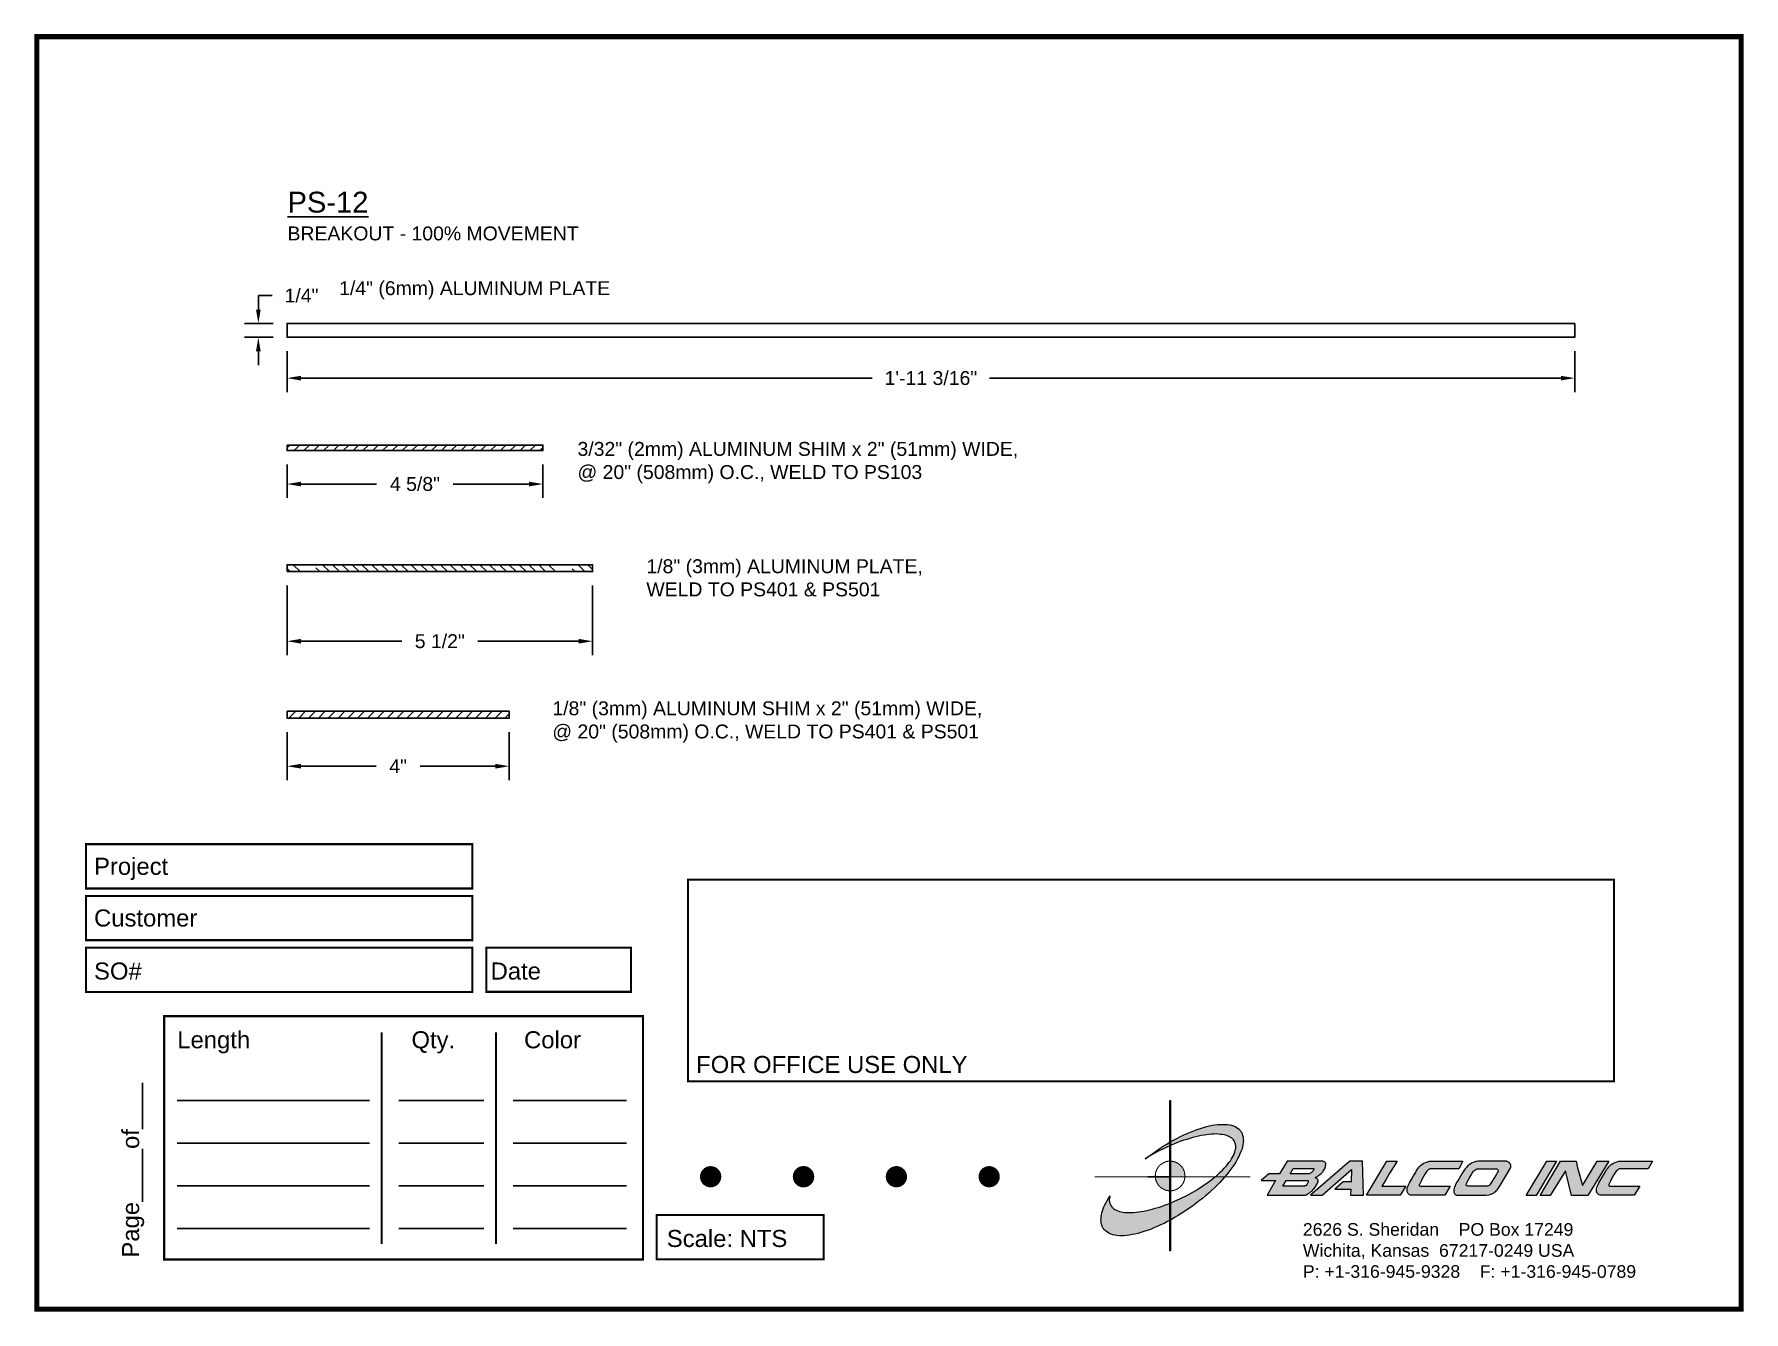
# Paper-space layout 'Breakout' of a CAD drawing. Header units: inches. Extents: x 0 to 10, y 0 to 7.5.
# The model-space entities are those that its viewports show. They can reach past a viewport. Long polylines and large blocks are cut down to what shows.
import ezdxf

# ---------------------------------------------------------------- set-up
doc = ezdxf.new("R2010")
doc.units = ezdxf.units.IN
doc.header["$MEASUREMENT"] = 0
for name, color, linetype in [('Border', 7, 'Continuous'), ('DIMENSIONS', 3, 'Continuous'), ('METALS', 7, 'Continuous'), ('TEXT', 2, 'Continuous')]:
    doc.layers.add(name, color=color, linetype=linetype)
doc.styles.add('ARIAL', font='arial.ttf')
doc.dimstyles.new('Arial', dxfattribs={"dimtxt": 0.25, "dimasz": 0.25, "dimexe": 0.25, "dimexo": 0.25, "dimgap": 0.25, "dimtad": 0, "dimtih": 1, "dimtoh": 1, "dimdec": 4, "dimzin": 3, "dimdsep": 46, "dimlunit": 4, "dimtxsty": 'ARIAL', "dimcen": 0.25, "dimadec": 0, "dimazin": 0, "dimtfac": 1, "dimtdec": 4, "dimtofl": 0, "dimtmove": 0, "dimatfit": 3, "dimfxl": 0, "dimfrac": 2, "dimtolj": 1, "dimtzin": 0, "dimarcsym": 0})

# ---------------------------------------------------------------- blocks, each defined once
blk = doc.blocks.new('CADlogo')
h = blk.add_hatch(color=256)
h.paths.add_polyline_path([(0.918, 1.81), (0.909, 1.81), (0.909, 1.322), (0.918, 1.327)])
h.paths.add_polyline_path([(0.918, 1.285), (0.909, 1.281), (0.909, 1.1), (0.918, 1.1)])
h.paths.add_polyline_path([(0.918, 0.917), (0.909, 0.917), (0.909, 0.762), (0.909, 0.753), (0.91, 0.753), (0.918, 0.753)])
h.paths.add_polyline_path([(0.918, 1.091), (0.918, 1.1), (0.91, 1.1), (0.909, 1.1), (0.909, 0.917), (0.918, 0.917), (0.918, 0.919), (0.915, 0.919)])
h.paths.add_polyline_path([(0.918, 0.412), (0.909, 0.407), (0.909, 0.049), (0.918, 0.049)])
h.paths.add_polyline_path([(0.918, 0.753), (0.909, 0.753), (0.909, 0.606), (0.918, 0.609)])
h.paths.add_polyline_path([(0.918, 0.609), (0.909, 0.606), (0.909, 0.407), (0.918, 0.412)])
h.paths.add_polyline_path([(0.918, 1.327), (0.909, 1.322), (0.909, 1.281), (0.918, 1.285)])
h = blk.add_hatch(color=175)
h.paths.add_polyline_path([(0.574, 0.51), (0.543, 0.506), (0.514, 0.502), (0.487, 0.499), (0.459, 0.499), (0.432, 0.497), (0.406, 0.499), (0.382, 0.5), (0.36, 0.502), (0.338, 0.508), (0.318, 0.511), (0.298, 0.519), (0.282, 0.526), (0.265, 0.533), (0.252, 0.543), (0.24, 0.553), (0.234, 0.559), (0.229, 0.564), (0.22, 0.577), (0.212, 0.592), (0.205, 0.607), (0.203, 0.616), (0.201, 0.627), (0.199, 0.643), (0.201, 0.66), (0.201, 0.671), (0.205, 0.682), (0.207, 0.694), (0.19, 0.667), (0.176, 0.641), (0.161, 0.616), (0.148, 0.59), (0.137, 0.566), (0.128, 0.543), (0.119, 0.519), (0.113, 0.495), (0.108, 0.473), (0.104, 0.451), (0.103, 0.44), (0.103, 0.429), (0.101, 0.409), (0.103, 0.391), (0.104, 0.38), (0.106, 0.371), (0.11, 0.352), (0.115, 0.336), (0.124, 0.318), (0.13, 0.31), (0.135, 0.301), (0.143, 0.294), (0.15, 0.286), (0.165, 0.274), (0.181, 0.263), (0.199, 0.254), (0.22, 0.244), (0.242, 0.237), (0.263, 0.232), (0.289, 0.228), (0.315, 0.226), (0.342, 0.226), (0.371, 0.226), (0.402, 0.23), (0.434, 0.233), (0.467, 0.239), (0.499, 0.246), (0.534, 0.254), (0.571, 0.263), (0.606, 0.275), (0.644, 0.286), (0.682, 0.301), (0.721, 0.318), (0.759, 0.334), (0.799, 0.352), (0.841, 0.371), (0.882, 0.393), (0.909, 0.407), (0.909, 0.606), (0.884, 0.596), (0.847, 0.583), (0.81, 0.57), (0.774, 0.559), (0.739, 0.548), (0.704, 0.537), (0.671, 0.53), (0.638, 0.522), (0.606, 0.515)])
h.paths.add_polyline_path([(1.18, 0.738), (1.109, 0.698), (1.034, 0.661), (0.957, 0.627), (0.918, 0.609), (0.918, 0.412), (0.924, 0.414), (0.964, 0.438), (1.006, 0.462), (1.05, 0.489), (1.092, 0.517), (1.134, 0.544), (1.174, 0.574), (1.215, 0.603), (1.253, 0.634), (1.291, 0.663), (1.328, 0.694), (1.365, 0.725), (1.399, 0.757), (1.432, 0.788), (1.463, 0.819), (1.494, 0.85), (1.524, 0.883), (1.554, 0.917), (1.44, 0.917), (1.429, 0.908), (1.401, 0.886), (1.374, 0.864), (1.343, 0.842), (1.312, 0.822), (1.28, 0.8), (1.248, 0.778), (1.215, 0.758)])
h.paths.add_polyline_path([(1.769, 1.382), (1.767, 1.393), (1.763, 1.404), (1.758, 1.422), (1.749, 1.441), (1.743, 1.45), (1.738, 1.457), (1.73, 1.464), (1.725, 1.472), (1.709, 1.485), (1.692, 1.496), (1.674, 1.506), (1.654, 1.514), (1.632, 1.521), (1.61, 1.527), (1.584, 1.53), (1.559, 1.532), (1.531, 1.532), (1.502, 1.532), (1.471, 1.53), (1.44, 1.527), (1.407, 1.521), (1.374, 1.514), (1.339, 1.505), (1.304, 1.496), (1.268, 1.485), (1.229, 1.472), (1.191, 1.457), (1.152, 1.442), (1.114, 1.426), (1.074, 1.408), (1.034, 1.388), (0.991, 1.367), (0.951, 1.346), (0.918, 1.327), (0.918, 1.285), (0.926, 1.289), (0.964, 1.305), (1.001, 1.32), (1.037, 1.333), (1.074, 1.346), (1.109, 1.356), (1.143, 1.367), (1.178, 1.378), (1.213, 1.386), (1.246, 1.393), (1.277, 1.4), (1.31, 1.406), (1.339, 1.41), (1.368, 1.413), (1.398, 1.417), (1.425, 1.417), (1.452, 1.419), (1.476, 1.417), (1.502, 1.415), (1.524, 1.413), (1.546, 1.408), (1.566, 1.404), (1.584, 1.397), (1.602, 1.389), (1.617, 1.382), (1.632, 1.373), (1.644, 1.362), (1.65, 1.356), (1.655, 1.351), (1.665, 1.338), (1.672, 1.325), (1.677, 1.309), (1.681, 1.294), (1.683, 1.278), (1.683, 1.261), (1.683, 1.252), (1.681, 1.243), (1.677, 1.225), (1.672, 1.207), (1.665, 1.186), (1.655, 1.166), (1.644, 1.146), (1.632, 1.126), (1.619, 1.106), (1.602, 1.084), (1.586, 1.062), (1.568, 1.04), (1.548, 1.018), (1.527, 0.996), (1.504, 0.974), (1.48, 0.952), (1.456, 0.93), (1.44, 0.917), (1.554, 0.917), (1.579, 0.945), (1.602, 0.976), (1.626, 1.007), (1.648, 1.038), (1.668, 1.067), (1.687, 1.097), (1.703, 1.128), (1.719, 1.155), (1.732, 1.185), (1.743, 1.212), (1.752, 1.239), (1.758, 1.252), (1.762, 1.265), (1.767, 1.291), (1.771, 1.314), (1.771, 1.327), (1.773, 1.338), (1.771, 1.362), (1.771, 1.373)])
h.paths.add_polyline_path([(0.867, 1.296), (0.825, 1.271), (0.781, 1.243), (0.741, 1.214), (0.701, 1.186), (0.66, 1.157), (0.622, 1.128), (0.675, 1.161), (0.732, 1.194), (0.79, 1.225), (0.82, 1.239), (0.851, 1.254), (0.909, 1.281), (0.909, 1.322)])
h = blk.add_hatch(color=256)
h.paths.add_polyline_path([(1.074, 0.991), (1.07, 1.001), (1.065, 1.011), (1.059, 1.021), (1.053, 1.03), (1.046, 1.038), (1.039, 1.047), (1.031, 1.054), (1.022, 1.062), (1.014, 1.068), (1.004, 1.074), (0.995, 1.08), (0.985, 1.085), (0.975, 1.089), (0.964, 1.093), (0.954, 1.096), (0.943, 1.098), (0.932, 1.099), (0.921, 1.1), (0.918, 1.1), (0.918, 0.917), (0.94, 0.917), (1.086, 0.917), (1.087, 0.927), (1.086, 0.938), (1.085, 0.949), (1.083, 0.96), (1.081, 0.97), (1.078, 0.981)])
h.paths.add_polyline_path([(0.909, 0.917), (0.739, 0.917), (0.74, 0.91), (0.741, 0.899), (0.743, 0.888), (0.746, 0.878), (0.75, 0.867), (0.754, 0.857), (0.758, 0.847), (0.764, 0.837), (0.77, 0.828), (0.776, 0.819), (0.783, 0.811), (0.791, 0.803), (0.799, 0.795), (0.808, 0.788), (0.817, 0.782), (0.826, 0.776), (0.836, 0.771), (0.846, 0.766), (0.856, 0.762), (0.867, 0.759), (0.877, 0.757), (0.888, 0.755), (0.899, 0.753), (0.909, 0.753)])
h.paths.add_polyline_path([(0.918, 1.1), (0.91, 1.1), (0.909, 1.1), (0.909, 0.917), (0.918, 0.917)])
h = blk.add_hatch(color=256)
h.paths.add_polyline_path([(2.148, 0.874), (2.098, 0.784), (2.049, 0.7), (2.484, 0.7), (2.491, 0.702), (2.501, 0.703), (2.508, 0.705), (2.512, 0.707), (2.517, 0.711), (2.532, 0.72), (2.546, 0.729), (2.554, 0.735), (2.563, 0.74), (2.572, 0.747), (2.581, 0.757), (2.59, 0.768), (2.599, 0.777), (2.616, 0.799), (2.623, 0.811), (2.63, 0.822), (2.636, 0.833), (2.641, 0.844), (2.645, 0.855), (2.647, 0.864), (2.647, 0.879), (2.645, 0.883), (2.641, 0.886), (2.638, 0.892), (2.629, 0.899), (2.619, 0.905), (2.612, 0.91), (2.64, 0.921), (2.658, 0.936), (2.669, 0.943), (2.678, 0.95), (2.694, 0.967), (2.702, 0.976), (2.709, 0.985), (2.716, 0.994), (2.722, 1.005), (2.727, 1.014), (2.731, 1.025), (2.735, 1.038), (2.736, 1.049), (2.738, 1.062), (2.738, 1.073), (2.733, 1.082), (2.727, 1.088), (2.72, 1.093), (2.713, 1.097), (2.704, 1.099), (2.694, 1.1), (2.685, 1.102), (2.674, 1.102), (2.285, 1.102), (2.195, 0.952), (2.069, 0.952), (1.981, 0.874)])
h.paths.add_polyline_path([(2.274, 0.874), (2.53, 0.874), (2.534, 0.865), (2.532, 0.852), (2.524, 0.841), (2.515, 0.828), (2.505, 0.815), (2.493, 0.81), (2.49, 0.808), (2.235, 0.808)], flags=16)
h.paths.add_polyline_path([(2.321, 0.952), (2.356, 1.014), (2.587, 1.014), (2.592, 1.014), (2.597, 1.014), (2.597, 1.003), (2.59, 0.991), (2.583, 0.98), (2.569, 0.966), (2.555, 0.958), (2.546, 0.952), (2.535, 0.952)], flags=16)
h.paths.add_polyline_path([(3.04, 1.002), (3.036, 0.859), (2.941, 0.859), (2.844, 0.773), (3.031, 0.773), (3.027, 0.7), (3.181, 0.7), (3.168, 1.102), (3.02, 1.102), (2.557, 0.7), (2.694, 0.7)])
h.paths.add_polyline_path([(3.214, 0.7), (3.611, 0.7), (3.675, 0.808), (3.397, 0.808), (3.441, 0.881), (3.483, 0.952), (3.574, 1.102), (3.454, 1.102)])
h.paths.add_polyline_path([(3.788, 0.965), (3.766, 0.927), (3.743, 0.885), (3.721, 0.846), (3.71, 0.83), (3.702, 0.811), (3.697, 0.795), (3.693, 0.778), (3.691, 0.769), (3.691, 0.76), (3.691, 0.749), (3.693, 0.74), (3.7, 0.727), (3.708, 0.716), (3.711, 0.714), (3.724, 0.705), (3.733, 0.702), (3.744, 0.702), (3.757, 0.7), (3.774, 0.7), (4.134, 0.7), (4.196, 0.808), (3.854, 0.808), (3.841, 0.808), (3.833, 0.816), (3.836, 0.826), (3.843, 0.841), (3.856, 0.864), (3.869, 0.892), (3.883, 0.921), (3.898, 0.949), (3.914, 0.972), (3.924, 0.983), (3.931, 0.992), (3.943, 1.002), (3.954, 1.008), (3.969, 1.011), (4.297, 1.011), (4.346, 1.102), (4.238, 1.102), (4.15, 1.102), (4.075, 1.1), (3.997, 1.102), (3.982, 1.1), (3.968, 1.1), (3.955, 1.099), (3.942, 1.097), (3.92, 1.089), (3.9, 1.082), (3.889, 1.078), (3.88, 1.073), (3.863, 1.062), (3.849, 1.049), (3.834, 1.035), (3.821, 1.018), (3.81, 1.002), (3.799, 0.983)])
h.paths.add_polyline_path([(4.509, 1.097), (4.496, 1.095), (4.485, 1.093), (4.476, 1.089), (4.465, 1.086), (4.447, 1.077), (4.43, 1.066), (4.421, 1.06), (4.414, 1.055), (4.399, 1.04), (4.386, 1.025), (4.372, 1.011), (4.361, 0.994), (4.35, 0.976), (4.337, 0.96), (4.317, 0.923), (4.297, 0.888), (4.275, 0.855), (4.26, 0.828), (4.255, 0.813), (4.247, 0.799), (4.244, 0.784), (4.242, 0.777), (4.24, 0.769), (4.238, 0.753), (4.238, 0.735), (4.246, 0.722), (4.251, 0.714), (4.253, 0.713), (4.257, 0.711), (4.262, 0.705), (4.269, 0.703), (4.278, 0.702), (4.289, 0.7), (4.564, 0.7), (4.571, 0.7), (4.584, 0.702), (4.613, 0.703), (4.648, 0.707), (4.664, 0.709), (4.677, 0.713), (4.686, 0.716), (4.694, 0.722), (4.705, 0.727), (4.717, 0.735), (4.73, 0.744), (4.741, 0.755), (4.752, 0.769), (4.781, 0.815), (4.833, 0.903), (4.906, 1.025), (4.908, 1.035), (4.908, 1.046), (4.906, 1.051), (4.906, 1.057), (4.9, 1.069), (4.893, 1.08), (4.889, 1.082), (4.888, 1.086), (4.88, 1.089), (4.873, 1.093), (4.866, 1.097), (4.856, 1.1), (4.846, 1.1), (4.844, 1.1), (4.73, 1.1), (4.626, 1.1), (4.58, 1.1), (4.542, 1.099), (4.524, 1.099)])
h.paths.add_polyline_path([(4.527, 1.011), (4.54, 1.011), (4.745, 1.011), (4.752, 1.003), (4.758, 0.998), (4.758, 0.985), (4.756, 0.98), (4.754, 0.974), (4.749, 0.965), (4.743, 0.956), (4.734, 0.941), (4.663, 0.821), (4.648, 0.812), (4.639, 0.81), (4.633, 0.808), (4.622, 0.808), (4.61, 0.808), (4.416, 0.808), (4.398, 0.808), (4.39, 0.813), (4.387, 0.813), (4.385, 0.819), (4.378, 0.825), (4.385, 0.832), (4.408, 0.877), (4.428, 0.914), (4.447, 0.945), (4.454, 0.96), (4.461, 0.971), (4.474, 0.986), (4.487, 0.996), (4.496, 1.002), (4.508, 1.009), (4.516, 1.009)], flags=16)
h.paths.add_polyline_path([(5.089, 0.698), (5.206, 0.698), (5.445, 1.1), (5.33, 1.099)])
h.paths.add_polyline_path([(5.489, 1.099), (5.252, 0.698), (5.37, 0.698), (5.548, 0.987), (5.621, 0.698), (5.811, 0.698), (6.055, 1.099), (5.919, 1.1), (5.749, 0.817), (5.709, 0.954), (5.691, 1.024), (5.672, 1.099)])
h.paths.add_polyline_path([(6.086, 1.06), (6.069, 1.047), (6.056, 1.035), (6.044, 1.018), (6.031, 1.002), (6.02, 0.983), (6.009, 0.965), (5.987, 0.925), (5.965, 0.885), (5.941, 0.846), (5.932, 0.828), (5.923, 0.811), (5.917, 0.795), (5.914, 0.778), (5.912, 0.769), (5.912, 0.758), (5.914, 0.749), (5.916, 0.738), (5.921, 0.725), (5.928, 0.716), (5.936, 0.709), (5.945, 0.705), (5.954, 0.702), (5.965, 0.7), (5.98, 0.7), (5.994, 0.7), (6.355, 0.7), (6.419, 0.806), (6.073, 0.806), (6.056, 0.811), (6.056, 0.821), (6.056, 0.826), (6.064, 0.841), (6.077, 0.864), (6.089, 0.892), (6.104, 0.919), (6.119, 0.947), (6.135, 0.972), (6.144, 0.983), (6.153, 0.992), (6.163, 1), (6.166, 1.003), (6.172, 1.005), (6.178, 1.008), (6.19, 1.011), (6.517, 1.011), (6.569, 1.1), (6.459, 1.102), (6.373, 1.1), (6.296, 1.1), (6.217, 1.1), (6.203, 1.1), (6.19, 1.099), (6.175, 1.099), (6.164, 1.095), (6.141, 1.089), (6.12, 1.082), (6.111, 1.077), (6.102, 1.073)])
blk.add_hatch(color=256).paths.add_polyline_path([(0.918, 0.609), (0.909, 0.606), (0.909, 0.407), (0.918, 0.412)])
for q in [(0.65, 0.917), (0.909, 0.648)]:
    blk.add_line((0.909, 0.917), q)
at = {"color": 7, "lineweight": 0}
for points in [[(0.909, 1.81), (0.918, 1.81), (0.918, 0.049), (0.909, 0.049), (0.909, 1.81)], [(2.738, 1.073), (2.733, 1.082), (2.727, 1.088), (2.72, 1.093), (2.713, 1.097), (2.704, 1.099), (2.694, 1.1), (2.685, 1.102), (2.674, 1.102), (2.285, 1.102), (2.195, 0.952), (2.069, 0.952), (1.981, 0.874), (2.148, 0.874), (2.098, 0.784), (2.049, 0.7), (2.484, 0.7), (2.491, 0.702), (2.501, 0.703), (2.508, 0.705), (2.512, 0.707), (2.517, 0.711), (2.532, 0.72), (2.546, 0.729), (2.554, 0.735), (2.563, 0.74), (2.572, 0.747), (2.581, 0.757), (2.59, 0.768), (2.599, 0.777), (2.616, 0.799), (2.623, 0.811), (2.63, 0.822), (2.636, 0.833), (2.641, 0.844), (2.645, 0.855), (2.647, 0.864), (2.647, 0.874), (2.647, 0.879), (2.645, 0.883), (2.641, 0.886), (2.638, 0.892), (2.629, 0.899), (2.619, 0.905), (2.612, 0.91), (2.64, 0.921), (2.658, 0.936), (2.669, 0.943), (2.678, 0.95), (2.694, 0.967), (2.702, 0.976), (2.709, 0.985), (2.716, 0.994), (2.722, 1.005), (2.727, 1.014), (2.731, 1.025), (2.735, 1.038), (2.736, 1.049), (2.738, 1.062), (2.738, 1.073), (2.738, 1.073)], [(2.587, 0.985), (2.583, 0.98), (2.572, 0.969), (2.565, 0.963), (2.555, 0.958), (2.546, 0.952), (2.535, 0.952), (2.321, 0.952), (2.356, 1.014), (2.587, 1.014), (2.592, 1.014), (2.594, 1.014), (2.596, 1.013), (2.597, 1.011), (2.597, 1.005), (2.596, 1), (2.59, 0.991), (2.587, 0.985), (2.587, 0.985)], [(3.027, 0.7), (3.181, 0.7), (3.168, 1.102), (3.02, 1.102), (2.557, 0.7), (2.694, 0.7), (3.04, 1.002), (3.036, 0.859), (3.038, 0.859), (2.941, 0.859), (2.844, 0.773), (3.031, 0.773), (3.027, 0.7), (3.027, 0.7)], [(3.214, 0.7), (3.454, 1.102), (3.574, 1.102), (3.483, 0.952), (3.441, 0.881), (3.397, 0.808), (3.675, 0.808), (3.611, 0.7), (3.214, 0.7), (3.214, 0.7)], [(3.969, 1.011), (3.96, 1.009), (3.955, 1.007), (3.949, 1.005), (3.946, 1.003), (3.94, 1), (3.931, 0.992), (3.924, 0.983), (3.914, 0.972), (3.898, 0.949), (3.883, 0.921), (3.869, 0.892), (3.856, 0.864), (3.843, 0.841), (3.836, 0.826), (3.834, 0.821), (3.834, 0.817), (3.836, 0.813), (3.839, 0.81), (3.847, 0.808), (3.854, 0.808), (4.196, 0.808), (4.134, 0.7), (3.774, 0.7), (3.757, 0.7), (3.744, 0.702), (3.733, 0.702), (3.724, 0.705), (3.715, 0.711), (3.711, 0.713), (3.708, 0.716), (3.7, 0.727), (3.693, 0.74), (3.691, 0.749), (3.691, 0.76), (3.691, 0.769), (3.693, 0.778), (3.697, 0.795), (3.702, 0.811), (3.71, 0.83), (3.721, 0.846), (3.743, 0.885), (3.766, 0.927), (3.788, 0.965), (3.799, 0.983), (3.81, 1.002), (3.821, 1.018), (3.834, 1.035), (3.849, 1.049), (3.863, 1.062), (3.88, 1.073), (3.889, 1.078), (3.9, 1.082), (3.92, 1.089), (3.942, 1.097), (3.955, 1.099), (3.968, 1.1), (3.982, 1.1), (3.997, 1.102), (4.075, 1.1), (4.15, 1.102), (4.238, 1.102), (4.346, 1.102), (4.297, 1.011), (3.969, 1.011), (3.969, 1.011)], [(4.846, 1.1), (4.844, 1.1), (4.73, 1.1), (4.626, 1.1), (4.58, 1.1), (4.542, 1.099), (4.524, 1.099), (4.509, 1.097), (4.496, 1.095), (4.485, 1.093), (4.476, 1.089), (4.465, 1.086), (4.447, 1.077), (4.43, 1.066), (4.421, 1.06), (4.414, 1.055), (4.399, 1.04), (4.386, 1.025), (4.372, 1.011), (4.361, 0.994), (4.35, 0.976), (4.337, 0.96), (4.317, 0.923), (4.297, 0.888), (4.275, 0.855), (4.26, 0.828), (4.255, 0.813), (4.247, 0.799), (4.244, 0.784), (4.242, 0.777), (4.24, 0.769), (4.238, 0.753), (4.238, 0.735), (4.246, 0.722), (4.251, 0.714), (4.253, 0.713), (4.257, 0.711), (4.262, 0.705), (4.269, 0.703), (4.278, 0.702), (4.289, 0.7), (4.564, 0.7), (4.571, 0.7), (4.584, 0.702), (4.613, 0.703), (4.648, 0.707), (4.664, 0.709), (4.677, 0.713), (4.686, 0.716), (4.694, 0.722), (4.705, 0.727), (4.717, 0.735), (4.73, 0.744), (4.741, 0.755), (4.752, 0.769), (4.781, 0.815), (4.833, 0.903), (4.906, 1.025), (4.908, 1.035), (4.908, 1.046), (4.906, 1.051), (4.906, 1.057), (4.9, 1.069), (4.897, 1.075), (4.893, 1.08), (4.889, 1.082), (4.888, 1.086), (4.88, 1.089), (4.873, 1.093), (4.866, 1.097), (4.856, 1.1), (4.846, 1.1), (4.846, 1.1)], [(4.734, 0.941), (4.663, 0.821), (4.653, 0.815), (4.646, 0.811), (4.639, 0.81), (4.633, 0.808), (4.622, 0.808), (4.61, 0.808), (4.416, 0.808), (4.403, 0.808), (4.396, 0.81), (4.39, 0.813), (4.388, 0.813), (4.386, 0.815), (4.385, 0.819), (4.383, 0.821), (4.383, 0.826), (4.383, 0.83), (4.385, 0.832), (4.408, 0.877), (4.428, 0.914), (4.447, 0.945), (4.454, 0.96), (4.461, 0.971), (4.471, 0.982), (4.478, 0.989), (4.487, 0.996), (4.496, 1.002), (4.505, 1.007), (4.511, 1.009), (4.516, 1.009), (4.527, 1.011), (4.54, 1.011), (4.743, 1.011), (4.749, 1.007), (4.752, 1.003), (4.756, 1), (4.758, 0.994), (4.758, 0.985), (4.756, 0.98), (4.754, 0.974), (4.749, 0.965), (4.743, 0.956), (4.734, 0.941), (4.734, 0.941)], [(5.089, 0.698), (5.33, 1.099), (5.445, 1.1), (5.206, 0.698), (5.091, 0.698), (5.089, 0.698), (5.089, 0.698)], [(5.811, 0.698), (5.621, 0.698), (5.548, 0.987), (5.37, 0.698), (5.252, 0.698), (5.489, 1.099), (5.672, 1.099), (5.691, 1.024), (5.709, 0.954), (5.749, 0.817), (5.919, 1.1), (6.055, 1.099), (5.811, 0.698), (5.811, 0.698)], [(6.19, 1.011), (6.181, 1.009), (6.175, 1.007), (6.172, 1.005), (6.166, 1.003), (6.163, 1), (6.153, 0.992), (6.144, 0.983), (6.135, 0.972), (6.119, 0.947), (6.104, 0.919), (6.089, 0.892), (6.077, 0.864), (6.064, 0.841), (6.056, 0.826), (6.056, 0.821), (6.056, 0.815), (6.058, 0.811), (6.062, 0.81), (6.067, 0.808), (6.077, 0.806), (6.419, 0.806), (6.355, 0.7), (5.994, 0.7), (5.98, 0.7), (5.965, 0.7), (5.954, 0.702), (5.945, 0.705), (5.936, 0.709), (5.932, 0.713), (5.928, 0.716), (5.921, 0.725), (5.916, 0.738), (5.914, 0.749), (5.912, 0.758), (5.912, 0.769), (5.914, 0.778), (5.917, 0.795), (5.923, 0.811), (5.932, 0.828), (5.941, 0.846), (5.965, 0.885), (5.987, 0.925), (6.009, 0.965), (6.02, 0.983), (6.031, 1.002), (6.044, 1.018), (6.056, 1.035), (6.069, 1.047), (6.086, 1.06), (6.102, 1.073), (6.111, 1.077), (6.12, 1.082), (6.141, 1.089), (6.164, 1.095), (6.175, 1.099), (6.19, 1.099), (6.203, 1.1), (6.217, 1.1), (6.296, 1.1), (6.373, 1.1), (6.459, 1.102), (6.569, 1.1), (6.517, 1.011), (6.19, 1.011), (6.19, 1.011)], [(2.484, 0.808), (2.235, 0.808), (2.274, 0.874), (2.524, 0.874), (2.53, 0.872), (2.532, 0.87), (2.533, 0.866), (2.533, 0.863), (2.532, 0.852), (2.524, 0.841), (2.515, 0.828), (2.506, 0.817), (2.501, 0.813), (2.493, 0.81), (2.49, 0.808), (2.486, 0.808), (2.484, 0.808), (2.484, 0.808)]]:
    blk.add_lwpolyline(points, dxfattribs=at)
at = {"color": 175, "lineweight": 0}
blk.add_lwpolyline([(1.758, 1.422), (1.763, 1.404), (1.767, 1.393), (1.769, 1.382), (1.771, 1.373), (1.771, 1.362), (1.773, 1.338), (1.771, 1.327), (1.771, 1.314), (1.767, 1.291), (1.762, 1.265), (1.758, 1.252), (1.752, 1.239), (1.743, 1.212), (1.732, 1.185), (1.719, 1.155), (1.703, 1.128), (1.687, 1.097), (1.668, 1.067), (1.648, 1.038), (1.626, 1.007), (1.602, 0.976), (1.579, 0.945), (1.551, 0.914), (1.524, 0.883), (1.494, 0.85), (1.463, 0.819), (1.432, 0.788), (1.399, 0.757), (1.365, 0.725), (1.328, 0.694), (1.291, 0.663), (1.253, 0.634), (1.215, 0.603), (1.174, 0.574), (1.134, 0.544), (1.092, 0.517), (1.05, 0.489), (1.006, 0.462), (0.964, 0.438), (0.924, 0.414), (0.882, 0.393), (0.841, 0.371), (0.799, 0.352), (0.759, 0.334), (0.721, 0.318), (0.682, 0.301), (0.644, 0.286), (0.606, 0.275), (0.571, 0.263), (0.534, 0.254), (0.499, 0.246), (0.467, 0.239), (0.434, 0.233), (0.402, 0.23), (0.371, 0.226), (0.342, 0.226), (0.315, 0.226), (0.289, 0.228), (0.263, 0.232), (0.242, 0.237), (0.22, 0.244), (0.199, 0.254), (0.181, 0.263), (0.165, 0.274), (0.15, 0.286), (0.143, 0.294), (0.135, 0.301), (0.13, 0.31), (0.124, 0.318), (0.115, 0.336), (0.11, 0.352), (0.106, 0.371), (0.104, 0.38), (0.103, 0.391), (0.101, 0.409), (0.103, 0.429), (0.103, 0.44), (0.104, 0.451), (0.108, 0.473), (0.113, 0.495), (0.119, 0.519), (0.128, 0.543), (0.137, 0.566), (0.148, 0.59), (0.161, 0.616), (0.176, 0.641), (0.19, 0.667), (0.207, 0.694), (0.205, 0.682), (0.201, 0.671), (0.201, 0.66), (0.199, 0.649), (0.199, 0.638), (0.201, 0.627), (0.203, 0.616), (0.205, 0.607), (0.212, 0.592), (0.22, 0.577), (0.229, 0.564), (0.234, 0.559), (0.24, 0.553), (0.252, 0.543), (0.265, 0.533), (0.282, 0.526), (0.298, 0.519), (0.318, 0.511), (0.338, 0.508), (0.36, 0.502), (0.382, 0.5), (0.406, 0.499), (0.432, 0.497), (0.459, 0.499), (0.487, 0.499), (0.514, 0.502), (0.543, 0.506), (0.574, 0.51), (0.606, 0.515), (0.638, 0.522), (0.671, 0.53), (0.704, 0.537), (0.739, 0.548), (0.774, 0.559), (0.81, 0.57), (0.847, 0.583), (0.884, 0.596), (0.92, 0.61), (0.957, 0.627), (1.034, 0.661), (1.109, 0.698), (1.18, 0.738), (1.215, 0.758), (1.248, 0.778), (1.28, 0.8), (1.312, 0.822), (1.343, 0.842), (1.374, 0.864), (1.401, 0.886), (1.429, 0.908), (1.456, 0.93), (1.48, 0.952), (1.504, 0.974), (1.527, 0.996), (1.548, 1.018), (1.568, 1.04), (1.586, 1.062), (1.602, 1.084), (1.619, 1.106), (1.632, 1.126), (1.644, 1.146), (1.655, 1.166), (1.665, 1.186), (1.672, 1.207), (1.677, 1.225), (1.681, 1.243), (1.683, 1.252), (1.683, 1.261), (1.683, 1.278), (1.681, 1.294), (1.677, 1.309), (1.672, 1.325), (1.665, 1.338), (1.655, 1.351), (1.65, 1.356), (1.644, 1.362), (1.632, 1.373), (1.617, 1.382), (1.602, 1.389), (1.584, 1.397), (1.566, 1.404), (1.546, 1.408), (1.524, 1.413), (1.502, 1.415), (1.476, 1.417), (1.452, 1.419), (1.425, 1.417), (1.398, 1.417), (1.368, 1.413), (1.339, 1.41), (1.31, 1.406), (1.277, 1.4), (1.246, 1.393), (1.213, 1.386), (1.178, 1.378), (1.143, 1.367), (1.109, 1.356), (1.074, 1.346), (1.037, 1.333), (1.001, 1.32), (0.964, 1.305), (0.926, 1.289), (0.851, 1.254), (0.82, 1.239), (0.79, 1.225), (0.732, 1.194), (0.675, 1.161), (0.622, 1.128), (0.66, 1.157), (0.701, 1.186), (0.741, 1.214), (0.781, 1.243), (0.825, 1.271), (0.867, 1.296), (0.909, 1.322), (0.951, 1.346), (0.991, 1.367), (1.034, 1.388), (1.074, 1.408), (1.114, 1.426), (1.152, 1.442), (1.191, 1.457), (1.229, 1.472), (1.268, 1.485), (1.304, 1.496), (1.339, 1.505), (1.374, 1.514), (1.407, 1.521), (1.44, 1.527), (1.471, 1.53), (1.502, 1.532), (1.531, 1.532), (1.559, 1.532), (1.584, 1.53), (1.61, 1.527), (1.632, 1.521), (1.654, 1.514), (1.674, 1.506), (1.692, 1.496), (1.709, 1.485), (1.725, 1.472), (1.73, 1.464), (1.738, 1.457), (1.743, 1.45), (1.749, 1.441), (1.758, 1.422), (1.758, 1.422)], dxfattribs=at)
at = {"color": 7, "lineweight": 0, "const_width": 0.0128}
blk.add_lwpolyline([(1.087, 0.927), (1.086, 0.938), (1.085, 0.949), (1.083, 0.96), (1.081, 0.97), (1.078, 0.981), (1.074, 0.991), (1.07, 1.001), (1.065, 1.011), (1.059, 1.021), (1.053, 1.03), (1.046, 1.038), (1.039, 1.047), (1.031, 1.054), (1.022, 1.062), (1.014, 1.068), (1.004, 1.074), (0.995, 1.08), (0.985, 1.085), (0.975, 1.089), (0.964, 1.093), (0.954, 1.096), (0.943, 1.098), (0.932, 1.099), (0.921, 1.1), (0.91, 1.1), (0.899, 1.1), (0.888, 1.099), (0.877, 1.097), (0.867, 1.094), (0.856, 1.091), (0.846, 1.087), (0.836, 1.082), (0.826, 1.077), (0.817, 1.071), (0.808, 1.065), (0.799, 1.058), (0.791, 1.05), (0.783, 1.043), (0.776, 1.034), (0.77, 1.025), (0.764, 1.016), (0.758, 1.006), (0.754, 0.996), (0.75, 0.986), (0.746, 0.976), (0.743, 0.965), (0.741, 0.954), (0.74, 0.943), (0.739, 0.932), (0.739, 0.921), (0.74, 0.91), (0.741, 0.899), (0.743, 0.888), (0.746, 0.878), (0.75, 0.867), (0.754, 0.857), (0.758, 0.847), (0.764, 0.837), (0.77, 0.828), (0.776, 0.819), (0.783, 0.811), (0.791, 0.803), (0.799, 0.795), (0.808, 0.788), (0.817, 0.782), (0.826, 0.776), (0.836, 0.771), (0.846, 0.766), (0.856, 0.762), (0.867, 0.759), (0.877, 0.757), (0.888, 0.755), (0.899, 0.753), (0.91, 0.753), (0.921, 0.753), (0.932, 0.754), (0.943, 0.756), (0.954, 0.758), (0.964, 0.761), (0.975, 0.764), (0.985, 0.769), (0.995, 0.773), (1.004, 0.779), (1.014, 0.785), (1.022, 0.792), (1.031, 0.799), (1.039, 0.807), (1.046, 0.815), (1.053, 0.824), (1.059, 0.833), (1.065, 0.842), (1.07, 0.852), (1.074, 0.862), (1.078, 0.872), (1.081, 0.883), (1.083, 0.894), (1.085, 0.905), (1.086, 0.916), (1.087, 0.927)], dxfattribs=at)
at = {"color": 7, "lineweight": 0}
blk.add_lwpolyline([(1.853, 0.917, 0.0091, 0.0091, 0), (0.029, 0.917, 0.00366, 0.00366, 0), (0.029, 0.917, 0.00366, 0.00366, 0)], format="xyseb", dxfattribs=at)
blk = doc.blocks.new('ACADlogo')
blk.add_blockref('CADlogo', (-0.011, 7.152))
blk = doc.blocks.new('ejcnosingdetailsheet')
at = {"layer": 'Border', "color": 253}
for p, q in [((0.823, 1.224), (1.95, 1.224)), ((2.122, 1.224), (2.622, 1.224)), ((2.794, 1.224), (3.457, 1.224)), ((0.823, 0.974), (1.95, 0.974)), ((2.122, 0.974), (2.622, 0.974)), ((2.794, 0.974), (3.457, 0.974)), ((0.823, 0.724), (1.95, 0.724)), ((2.122, 0.724), (2.622, 0.724)), ((2.794, 0.724), (3.457, 0.724)), ((0.823, 0.474), (1.95, 0.474)), ((2.122, 0.474), (2.622, 0.474)), ((2.794, 0.474), (3.457, 0.474))]:
    blk.add_line(p, q, dxfattribs=at)
at = {"layer": 'Border'}
for points, const_width in [([(0, 7.461), (9.993, 7.461), (9.993, 0), (0, 0)], 0.03), ([(0.289, 2.727), (2.554, 2.727), (2.554, 2.467), (0.289, 2.467)], 0.0125), ([(9.247, 1.336), (3.818, 1.336), (3.818, 2.519), (9.247, 2.519)], 0.0125), ([(0.289, 2.423), (2.554, 2.423), (2.554, 2.164), (0.289, 2.164)], 0.0125), ([(0.289, 2.12), (2.554, 2.12), (2.554, 1.86), (0.289, 1.86)], 0.0125), ([(2.636, 1.861), (2.636, 2.12), (3.484, 2.12), (3.484, 1.861)], 0.0125), ([(3.554, 0.292), (0.747, 0.292), (0.747, 1.718), (3.554, 1.718)], 0.0125), ([(3.635, 0.552), (4.614, 0.552), (4.614, 0.293), (3.635, 0.293)], 0.0125)]:
    blk.add_lwpolyline(points, close=True, dxfattribs=dict(at, const_width=const_width))
at = {"layer": 'Border', "const_width": 0.0125}
for points in [[(2.022, 1.623), (2.022, 0.382)], [(2.693, 1.623), (2.693, 0.382)]]:
    blk.add_lwpolyline(points, dxfattribs=at)
at = {"layer": 'Border', "color": 175, "const_width": 0.0625}
for points in [[(3.92, 0.777, 1), (3.982, 0.777, 1)], [(4.464, 0.777, 1), (4.527, 0.777, 1)], [(5.009, 0.777, 1), (5.071, 0.777, 1)], [(5.553, 0.777, 1), (5.615, 0.777, 1)]]:
    blk.add_lwpolyline(points, format="xyb", close=True, dxfattribs=at)
at = {"layer": 'Border', "xscale": 0.5, "yscale": 0.5, "zscale": 0.5}
blk.add_blockref('ACADlogo', (6.194, -3.258), dxfattribs=at)
at = {"layer": 'Border', "style": 'ARIAL'}
for s, p in [('Project', (0.336, 2.547)), ('Customer', (0.336, 2.244)), ('SO#', (0.336, 1.933)), ('Date', (2.661, 1.933)), ('Length', (0.824, 1.53)), ('Qty.', (2.197, 1.53)), ('Color', (2.857, 1.53)), ('FOR OFFICE USE ONLY', (3.866, 1.385)), ('Scale: NTS', (3.694, 0.365))]:
    blk.add_text(s, height=0.1, dxfattribs=at).set_placement(p)
blk.add_text('Page%%u        %%uof%%u       ', height=0.1, rotation=90, dxfattribs=at).set_placement((0.6, 0.303))
at = {"layer": 'Border', "insert": (7.423, 0.505), "char_height": 0.074, "width": 2.3438, "attachment_point": 1, "style": 'ARIAL'}
blk.add_mtext('2626 S. Sheridan    PO Box 17249\\PWichita, Kansas  67217-0249 USA \\PP: +1-316-945-9328    F: +1-316-945-0789', dxfattribs=at)
blk = doc.blocks.new('*D26')
at = {"layer": 'Defpoints', "color": 0}
for p in [(37.473, 5.467), (37.989, 5.467), (37.989, 5.217)]:
    blk.add_point(p, dxfattribs=at)
at = {"layer": 'DIMENSIONS', "color": 0, "lineweight": -2}
for p, q in [((37.473, 5.717), (37.473, 5.967)), ((37.473, 5.967), (37.723, 5.967)), ((37.739, 5.467), (37.223, 5.467)), ((37.739, 5.217), (37.223, 5.217)), ((37.473, 4.967), (37.473, 4.717))]:
    blk.add_line(p, q, dxfattribs=at)
at = {"layer": 'DIMENSIONS', "color": 0}
for points in [[(37.431, 5.717), (37.515, 5.717), (37.473, 5.467)], [(37.431, 4.967), (37.515, 4.967), (37.473, 5.217)]]:
    blk.add_solid(points, dxfattribs=at)
at = {"layer": 'DIMENSIONS', "color": 0, "insert": (38.25, 5.967), "char_height": 0.25, "attachment_point": 5, "style": 'ARIAL'}
blk.add_mtext('\\A1;1/4"', dxfattribs=at)
blk = doc.blocks.new('*D27')
at = {"layer": 'Defpoints', "color": 0}
for p in [(37.989, 5.217), (61.165, 5.217), (61.165, 4.482)]:
    blk.add_point(p, dxfattribs=at)
at = {"layer": 'DIMENSIONS', "color": 0, "lineweight": -2}
for p, q in [((37.989, 4.967), (37.989, 4.232)), ((61.165, 4.967), (61.165, 4.232)), ((38.239, 4.482), (48.521, 4.482)), ((60.915, 4.482), (50.633, 4.482))]:
    blk.add_line(p, q, dxfattribs=at)
at = {"layer": 'DIMENSIONS', "color": 0}
for points in [[(38.239, 4.524), (38.239, 4.441), (37.989, 4.482)], [(60.915, 4.524), (60.915, 4.441), (61.165, 4.482)]]:
    blk.add_solid(points, dxfattribs=at)
at = {"layer": 'DIMENSIONS', "color": 0, "insert": (49.577, 4.482), "char_height": 0.25, "attachment_point": 5, "style": 'ARIAL'}
blk.add_mtext('\\A1;1\'-11 3/16"', dxfattribs=at)
blk = doc.blocks.new('*D30')
at = {"layer": 'Defpoints', "color": 0}
for p in [(37.989, 3.177), (42.595, 3.177), (42.595, 2.576)]:
    blk.add_point(p, dxfattribs=at)
at = {"layer": 'DIMENSIONS', "color": 0, "lineweight": -2}
for p, q in [((37.989, 2.927), (37.989, 2.326)), ((42.595, 2.927), (42.595, 2.326)), ((38.239, 2.576), (39.602, 2.576)), ((42.345, 2.576), (40.982, 2.576))]:
    blk.add_line(p, q, dxfattribs=at)
at = {"layer": 'DIMENSIONS', "color": 0}
for points in [[(38.239, 2.618), (38.239, 2.534), (37.989, 2.576)], [(42.345, 2.618), (42.345, 2.534), (42.595, 2.576)]]:
    blk.add_solid(points, dxfattribs=at)
at = {"layer": 'DIMENSIONS', "color": 0, "insert": (40.292, 2.576), "char_height": 0.25, "attachment_point": 5, "style": 'ARIAL'}
blk.add_mtext('\\A1;4 5/8"', dxfattribs=at)
blk = doc.blocks.new('*D31')
at = {"layer": 'Defpoints', "color": 0}
for p in [(37.989, 1), (43.489, 1), (43.489, -0.253)]:
    blk.add_point(p, dxfattribs=at)
at = {"layer": 'DIMENSIONS', "color": 0, "lineweight": -2}
for p, q in [((37.989, 0.75), (37.989, -0.503)), ((43.489, 0.75), (43.489, -0.503)), ((38.239, -0.253), (40.054, -0.253)), ((43.239, -0.253), (41.424, -0.253))]:
    blk.add_line(p, q, dxfattribs=at)
at = {"layer": 'DIMENSIONS', "color": 0}
for points in [[(38.239, -0.211), (38.239, -0.295), (37.989, -0.253)], [(43.239, -0.211), (43.239, -0.295), (43.489, -0.253)]]:
    blk.add_solid(points, dxfattribs=at)
at = {"layer": 'DIMENSIONS', "color": 0, "insert": (40.739, -0.253), "char_height": 0.25, "attachment_point": 5, "style": 'ARIAL'}
blk.add_mtext('\\A1;5 1/2"', dxfattribs=at)
blk = doc.blocks.new('*D32')
at = {"layer": 'Defpoints', "color": 0}
for p in [(37.989, -1.638), (41.989, -1.638), (41.989, -2.502)]:
    blk.add_point(p, dxfattribs=at)
at = {"layer": 'DIMENSIONS', "color": 0, "lineweight": -2}
for p, q in [((37.989, -1.888), (37.989, -2.752)), ((41.989, -1.888), (41.989, -2.752)), ((38.239, -2.502), (39.591, -2.502)), ((41.739, -2.502), (40.388, -2.502))]:
    blk.add_line(p, q, dxfattribs=at)
at = {"layer": 'DIMENSIONS', "color": 0}
for points in [[(38.239, -2.461), (38.239, -2.544), (37.989, -2.502)], [(41.739, -2.461), (41.739, -2.544), (41.989, -2.502)]]:
    blk.add_solid(points, dxfattribs=at)
at = {"layer": 'DIMENSIONS', "color": 0, "insert": (39.989, -2.502), "char_height": 0.25, "attachment_point": 5, "style": 'ARIAL'}
blk.add_mtext('\\A1;4"', dxfattribs=at)

msp = doc.modelspace()

# ---------------------------------------------------------------- hatches: boundary and pattern name
at = {"layer": 'METALS'}
h = msp.add_hatch(dxfattribs=at)
h.set_pattern_fill('ANSI31', color=256, style=0)
h.set_pattern_definition([(45, (41.42524, 1.88924), (-0.0883883, 0.0883883), [])])
h.paths.add_polyline_path([(37.98921, 3.27684), (37.98921, 3.17684), (42.59489, 3.17684), (42.59489, 3.27684)])
h = msp.add_hatch(dxfattribs=at)
h.set_pattern_fill('ANSI31', color=256, angle=90, style=0)
h.set_pattern_definition([(135, (42.56887, -0.16306), (-0.0883883, -0.0883883), [])])
h.paths.add_polyline_path([(43.48921, 0.99953), (43.48921, 1.12453), (43.15265, 1.12453, -0.38887873), (43.16386, 1.11426), (43.16546, 1.09603), (43.0741, 0.99953)])
h.paths.add_polyline_path([(40.13283, 1.12453), (38.52492, 1.12453, -0.38887873), (38.53613, 1.11426), (38.53772, 1.09603), (38.44637, 0.99953), (42.90431, 0.99953), (42.81296, 1.09603), (42.81455, 1.11426, -0.38887873), (42.82576, 1.12453)])
h.paths.add_polyline_path([(38.27658, 0.99953), (38.18522, 1.09603), (38.18682, 1.11426, -0.38887873), (38.19803, 1.12453), (37.98921, 1.12453), (37.98921, 0.99953)])
h = msp.add_hatch(dxfattribs=at)
h.set_pattern_fill('ANSI31', color=256, style=0)
h.set_pattern_definition([(45, (42.81887, -2.67533), (-0.0883883, 0.0883883), [])])
h.paths.add_polyline_path([(37.98921, -1.51273), (37.98921, -1.63773), (41.98921, -1.63773), (41.98921, -1.51273)])

# ---------------------------------------------------------------- linework, layer by layer
for points in [[(37.98921, 3.27684), (42.59489, 3.27684), (42.59489, 3.17684), (37.98921, 3.17684)], [(37.98921, -1.51273), (41.98921, -1.51273), (41.98921, -1.63773), (37.98921, -1.63773)]]:
    msp.add_lwpolyline(points, close=True)
for points in [[(61.16533, 5.46691), (61.16533, 5.21691), (37.98921, 5.21691), (37.98921, 5.46691)], [(37.98921, 0.99953), (43.48921, 0.99953), (43.48921, 1.12453), (37.98921, 1.12453)], [(37.98921, 0.99953), (43.48921, 0.99953), (43.48921, 1.12453), (37.98921, 1.12453)]]:
    msp.add_lwpolyline(points, close=True, dxfattribs=at)

# ---------------------------------------------------------------- texts
at = {"layer": 'TEXT', "insert": (37.99799, 7.8366), "char_height": 0.375, "width": 5.28125, "attachment_point": 1, "style": 'ARIAL'}
msp.add_mtext('{\\LPS-12\\P\\H0.6667x;\\lBREAKOUT - 100% MOVEMENT}', dxfattribs=at)
at = {"layer": 'TEXT', "char_height": 0.25, "attachment_point": 4, "style": 'ARIAL'}
for s, insert in [('1/4" (6mm) ALUMINUM PLATE', (38.92704, 6.06354)), ('3/32" (2mm) ALUMINUM SHIM x 2" (51mm) WIDE,\\P@ 20" (508mm) O.C., WELD TO PS103', (43.21727, 2.96248)), ('1/8" (3mm) ALUMINUM PLATE,\\PWELD TO PS401 & PS501', (44.45681, 0.88672)), ('1/8" (3mm) ALUMINUM SHIM x 2" (51mm) WIDE,\\P@ 20" (508mm) O.C., WELD TO PS401 & PS501', (42.76464, -1.70609))]:
    msp.add_mtext(s, dxfattribs=dict(at, insert=insert))

# ---------------------------------------------------------------- dimensions: what is measured, and where the dimension line sits
at = {"layer": 'DIMENSIONS'}
dim = msp.add_linear_dim(base=(37.47291, 5.46691), p1=(37.98921, 5.21691), p2=(37.98921, 5.46691), angle=90, dimstyle='Arial', dxfattribs=at)
dim.commit()
dim.dimension.update_dxf_attribs({"geometry": '*D26', "text_midpoint": (38.25045, 5.96691)})
for base, p1, p2, picture, middle in [((61.16533, 4.48248), (37.98921, 5.21691), (61.16533, 5.21691), '*D27', (49.57727, 4.48248)), ((42.59489, 2.57591), (37.98921, 3.17684), (42.59489, 3.17684), '*D30', (40.29205, 2.57591)), ((43.48921, -0.25306), (37.98921, 0.99953), (43.48921, 0.99953), '*D31', (40.73921, -0.25306)), ((41.98921, -2.50232), (37.98921, -1.63773), (41.98921, -1.63773), '*D32', (39.98921, -2.50232))]:
    dim = msp.add_linear_dim(base=base, p1=p1, p2=p2, dimstyle='Arial', dxfattribs=at)
    dim.commit()
    dim.dimension.update_dxf_attribs({"geometry": picture, "text_midpoint": middle})

psp = doc.layouts.new('Breakout')

# ---------------------------------------------------------------- block references
psp.add_blockref('ejcnosingdetailsheet', (0, 0))

# ---------------------------------------------------------------- viewports
at = {"layer": '0'}
psp.add_viewport(center=(4.997, 3.73), size=(9.993, 7.46055), view_center_point=(48.82405, -0.82561), view_height=22.90117, dxfattribs=at)

doc.saveas('drawing.dxf')
